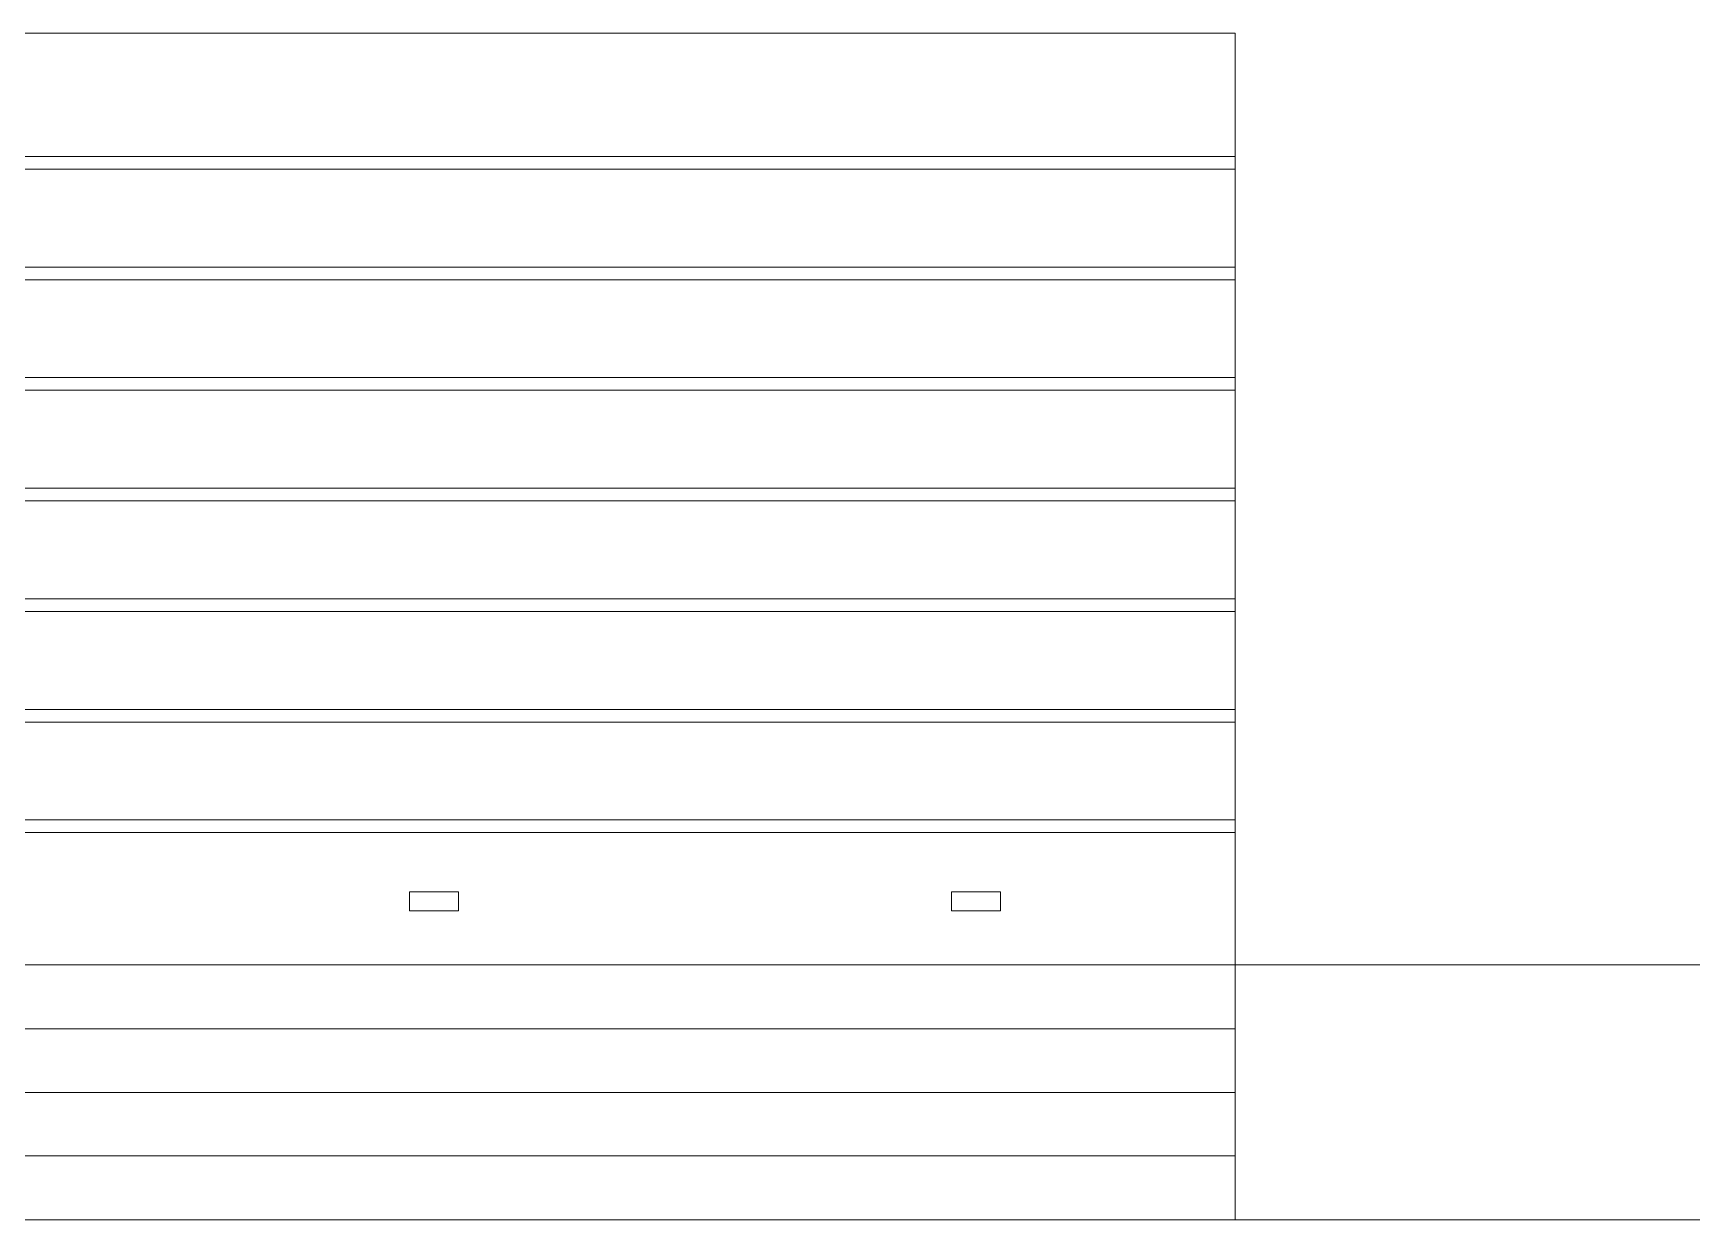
# Model space of a CAD drawing. Header units: metres. Extents: x 1610 to 5629, y 732 to 3974.
# Drawn here: x 1623.94 to 1630.47, y 902.77 to 907.45 of the extents above; entities that cross this region are included whole.
import ezdxf

# ---------------------------------------------------------------- set-up
doc = ezdxf.new("R2010")
doc.units = ezdxf.units.M
doc.header["$MEASUREMENT"] = 0
doc.layers.get('0').update_dxf_attribs({"lineweight": 0})

msp = doc.modelspace()

# ---------------------------------------------------------------- linework, layer by layer
at = {"color": 7}
for p, q in [((1617.995, 907.4461, 0.3127), (1628.675, 907.4461, 0.3127)), ((1628.675, 907.4461), (1617.995, 907.4461, 0.3127)), ((1628.675, 902.7737), (1628.675, 907.4461)), ((1617.995, 906.9606, 0.1564), (1628.675, 906.9606, 0.1564)), ((1617.995, 906.9106, 0.1564), (1628.675, 906.9106, 0.1564)), ((1617.995, 906.5252, 0.1564), (1628.675, 906.5252, 0.1564)), ((1617.995, 906.4752, 0.1564), (1628.675, 906.4752, 0.1564)), ((1617.995, 906.0898, 0.1564), (1628.675, 906.0898, 0.1564)), ((1617.995, 906.0398, 0.1564), (1628.675, 906.0398, 0.1564)), ((1617.995, 905.6543, 0.1564), (1628.675, 905.6543, 0.1564)), ((1617.995, 905.6043, 0.1564), (1628.675, 905.6043, 0.1564)), ((1617.995, 905.2189, 0.1564), (1628.675, 905.2189, 0.1564)), ((1617.995, 905.1689, 0.1564), (1628.675, 905.1689, 0.1564)), ((1617.995, 904.7835, 0.1564), (1628.675, 904.7835, 0.1564)), ((1617.995, 904.7335, 0.1564), (1628.675, 904.7335, 0.1564)), ((1617.995, 904.3481, 0.1564), (1628.675, 904.3481, 0.1564)), ((1617.995, 904.2981, 0.1564), (1628.675, 904.2981, 0.1564)), ((1611.565, 903.7763, 0.2758), (1635.105, 903.7777, 0.2193)), ((1617.995, 903.5253, 0.1564), (1628.675, 903.5253, 0.1564)), ((1617.995, 903.2753, 0.1564), (1628.675, 903.2753, 0.1564)), ((1617.995, 903.0253, 0.1564), (1628.675, 903.0253, 0.1564)), ((1637.0054, 902.7737), (1609.5125, 902.7737))]:
    msp.add_line(p, q, dxfattribs=at)
at = {"color": 7, "elevation": 0.1564}
for points in [[(1625.4228, 904.0649), (1625.6152, 904.0649), (1625.6152, 903.9906), (1625.4228, 903.9906)], [(1627.5574, 904.0649), (1627.7497, 904.0649), (1627.7497, 903.9906), (1627.5574, 903.9906)]]:
    msp.add_lwpolyline(points, close=True, dxfattribs=at)

doc.saveas('drawing.dxf')
